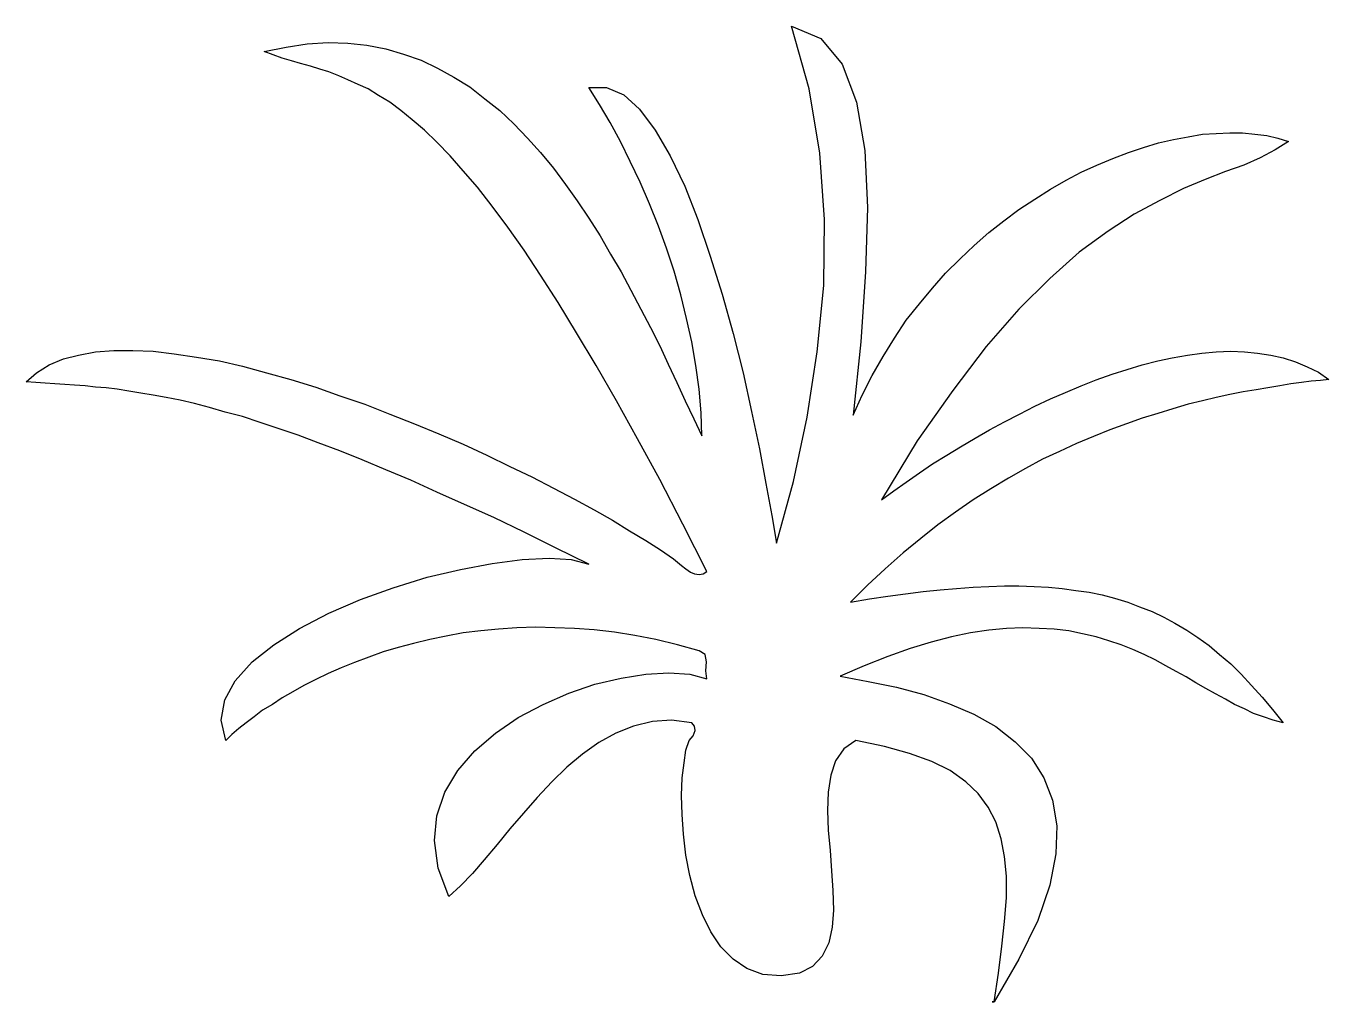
# Model space of a CAD drawing. Extents: x -0.59 to 0.42, y -0.28 to 0.48.
import ezdxf

# ---------------------------------------------------------------- set-up
doc = ezdxf.new("R2010")
doc.units = 0
doc.header["$MEASUREMENT"] = 0
doc.layers.get('0').update_dxf_attribs({"linetype": 'CONTINUOUS'})

msp = doc.modelspace()

# ---------------------------------------------------------------- linework, layer by layer
at = {"linetype": 'CONTINUOUS'}
msp.add_lwpolyline([(-0.59, 0.2034), (-0.5819, 0.2105), (-0.5722, 0.2166), (-0.5611, 0.2212), (-0.5494, 0.2242), (-0.5361, 0.2268), (-0.5219, 0.2278), (-0.5072, 0.2278), (-0.4914, 0.2273), (-0.4752, 0.2252), (-0.4579, 0.2227), (-0.4401, 0.2197), (-0.4223, 0.2156), (-0.4035, 0.2105), (-0.3847, 0.2054), (-0.3654, 0.1993), (-0.3466, 0.1927), (-0.3273, 0.1861), (-0.308, 0.1785), (-0.2887, 0.1709), (-0.2699, 0.1632), (-0.251, 0.1551), (-0.2328, 0.1465), (-0.215, 0.1378), (-0.1977, 0.1297), (-0.1809, 0.1211), (-0.1647, 0.1124), (-0.1494, 0.1043), (-0.1352, 0.0962), (-0.122, 0.088), (-0.1093, 0.0804), (-0.0981, 0.0733), (-0.0879, 0.0662), (-0.0849, 0.0636), (-0.0818, 0.0611), (-0.0783, 0.0586), (-0.0747, 0.056), (-0.0717, 0.0545), (-0.0681, 0.054), (-0.065, 0.0545), (-0.062, 0.0565), (-0.0808, 0.0931), (-0.0986, 0.1277), (-0.1159, 0.1592), (-0.1321, 0.1887), (-0.1479, 0.2161), (-0.1631, 0.2415), (-0.1774, 0.2649), (-0.1911, 0.2862), (-0.2038, 0.3055), (-0.2165, 0.3233), (-0.2287, 0.3396), (-0.2399, 0.3543), (-0.251, 0.367), (-0.2612, 0.3787), (-0.2714, 0.3894), (-0.281, 0.3985), (-0.2907, 0.4067), (-0.2993, 0.4138), (-0.308, 0.4204), (-0.3166, 0.4255), (-0.3247, 0.4306), (-0.3324, 0.4341), (-0.3405, 0.4377), (-0.3476, 0.4407), (-0.3552, 0.4438), (-0.3623, 0.4458), (-0.3695, 0.4483), (-0.3771, 0.4504), (-0.3842, 0.4524), (-0.3913, 0.4544), (-0.3984, 0.457), (-0.4055, 0.4595), (-0.3883, 0.4631), (-0.372, 0.4656), (-0.3557, 0.4666), (-0.3405, 0.4661), (-0.3258, 0.4646), (-0.311, 0.4616), (-0.2973, 0.4575), (-0.2836, 0.4529), (-0.2709, 0.4468), (-0.2582, 0.4397), (-0.246, 0.4321), (-0.2343, 0.4229), (-0.2226, 0.4138), (-0.2119, 0.4036), (-0.2012, 0.3924), (-0.1911, 0.3813), (-0.1809, 0.3691), (-0.1718, 0.3564), (-0.1626, 0.3437), (-0.1535, 0.3304), (-0.1448, 0.3167), (-0.1367, 0.3025), (-0.1286, 0.2888), (-0.121, 0.2745), (-0.1133, 0.2598), (-0.1057, 0.2456), (-0.0986, 0.2313), (-0.092, 0.2171), (-0.0854, 0.2029), (-0.0788, 0.1887), (-0.0722, 0.1749), (-0.0661, 0.1617), (-0.0666, 0.1795), (-0.0681, 0.1978), (-0.0706, 0.2161), (-0.0737, 0.2344), (-0.0778, 0.2527), (-0.0823, 0.271), (-0.0874, 0.2893), (-0.0935, 0.3071), (-0.0996, 0.3243), (-0.1067, 0.3416), (-0.1138, 0.3584), (-0.1215, 0.3742), (-0.1291, 0.3899), (-0.1372, 0.4046), (-0.1453, 0.4184), (-0.1535, 0.4316), (-0.1398, 0.4316), (-0.1265, 0.426), (-0.1143, 0.4148), (-0.1021, 0.3985), (-0.0905, 0.3787), (-0.0793, 0.3553), (-0.0691, 0.3294), (-0.0595, 0.301), (-0.0503, 0.2715), (-0.0417, 0.241), (-0.034, 0.2105), (-0.0274, 0.1805), (-0.0213, 0.1516), (-0.0163, 0.1246), (-0.0117, 0.0997), (-0.0081, 0.0784), (0.0051, 0.1261), (0.0158, 0.176), (0.0234, 0.2268), (0.0285, 0.2781), (0.029, 0.3294), (0.0254, 0.3808), (0.0173, 0.4306), (0.0036, 0.4793), (0.0264, 0.4697), (0.0427, 0.4499), (0.0539, 0.4204), (0.0605, 0.3828), (0.0625, 0.3386), (0.061, 0.2888), (0.0574, 0.2344), (0.0513, 0.1775), (0.0584, 0.1932), (0.0661, 0.2085), (0.0747, 0.2232), (0.0833, 0.2374), (0.0925, 0.2512), (0.1027, 0.2639), (0.1128, 0.2761), (0.123, 0.2878), (0.1342, 0.2989), (0.1453, 0.3091), (0.1565, 0.3193), (0.1682, 0.3284), (0.1799, 0.3371), (0.1921, 0.3452), (0.2043, 0.3528), (0.2165, 0.3599), (0.2282, 0.366), (0.2404, 0.3716), (0.2526, 0.3767), (0.2648, 0.3813), (0.2765, 0.3853), (0.2882, 0.3889), (0.2998, 0.3914), (0.311, 0.3935), (0.3222, 0.3955), (0.3329, 0.396), (0.3435, 0.3965), (0.3532, 0.3965), (0.3629, 0.3955), (0.372, 0.3945), (0.3806, 0.3924), (0.3888, 0.3899), (0.3786, 0.3833), (0.3669, 0.3772), (0.3542, 0.3716), (0.34, 0.3665), (0.3242, 0.3604), (0.3075, 0.3533), (0.2892, 0.3442), (0.2693, 0.3335), (0.249, 0.3203), (0.2267, 0.304), (0.2038, 0.2837), (0.1799, 0.2598), (0.1545, 0.2308), (0.1286, 0.1968), (0.1011, 0.1577), (0.0732, 0.1119), (0.0828, 0.119), (0.0925, 0.1256), (0.1027, 0.1328), (0.1128, 0.1399), (0.124, 0.1465), (0.1347, 0.1531), (0.1459, 0.1597), (0.157, 0.1663), (0.1687, 0.1724), (0.1804, 0.1785), (0.1921, 0.1846), (0.2043, 0.1902), (0.216, 0.1953), (0.2282, 0.2003), (0.2399, 0.2049), (0.2521, 0.2095), (0.2638, 0.2131), (0.2754, 0.2166), (0.2876, 0.2197), (0.2988, 0.2222), (0.3105, 0.2242), (0.3217, 0.2258), (0.3329, 0.2268), (0.3441, 0.2273), (0.3547, 0.2268), (0.3649, 0.2258), (0.3751, 0.2242), (0.3847, 0.2222), (0.3944, 0.2191), (0.4035, 0.2151), (0.4122, 0.211), (0.4203, 0.2054), (0.4137, 0.2044), (0.4066, 0.2039), (0.3989, 0.2029), (0.3908, 0.2019), (0.3822, 0.2003), (0.373, 0.1988), (0.3639, 0.1973), (0.3537, 0.1958), (0.3435, 0.1937), (0.3329, 0.1912), (0.3222, 0.1887), (0.311, 0.1861), (0.2993, 0.1826), (0.2876, 0.179), (0.2754, 0.1754), (0.2632, 0.1709), (0.2505, 0.1663), (0.2378, 0.1612), (0.2246, 0.1556), (0.2114, 0.1495), (0.1982, 0.1434), (0.185, 0.1363), (0.1718, 0.1287), (0.1581, 0.1206), (0.1443, 0.1119), (0.1306, 0.1023), (0.1169, 0.0926), (0.1037, 0.0819), (0.09, 0.0708), (0.0762, 0.0586), (0.0625, 0.0459), (0.0493, 0.0326), (0.064, 0.0352), (0.0783, 0.0372), (0.092, 0.0392), (0.1057, 0.0408), (0.1189, 0.0423), (0.1316, 0.0433), (0.1443, 0.0443), (0.1565, 0.0448), (0.1687, 0.0453), (0.1799, 0.0453), (0.1916, 0.0448), (0.2028, 0.0443), (0.2134, 0.0433), (0.2241, 0.0418), (0.2343, 0.0403), (0.2444, 0.0382), (0.2541, 0.0357), (0.2643, 0.0326), (0.2734, 0.0291), (0.2831, 0.0255), (0.2922, 0.021), (0.3009, 0.0164), (0.31, 0.0108), (0.3186, 0.0052), (0.3273, -0.0009), (0.3354, -0.008), (0.3441, -0.0151), (0.3522, -0.0233), (0.3603, -0.0319), (0.3684, -0.041), (0.3766, -0.0507), (0.3847, -0.0609), (0.3771, -0.0588), (0.3695, -0.0563), (0.3618, -0.0538), (0.3547, -0.0502), (0.3471, -0.0466), (0.34, -0.0426), (0.3324, -0.0385), (0.3247, -0.0344), (0.3171, -0.0299), (0.3095, -0.0253), (0.3019, -0.0212), (0.2937, -0.0167), (0.2856, -0.0121), (0.277, -0.008), (0.2683, -0.004), (0.2592, -0.0004), (0.2495, 0.0027), (0.2399, 0.0057), (0.2292, 0.0082), (0.2185, 0.0103), (0.2073, 0.0118), (0.1957, 0.0123), (0.183, 0.0128), (0.1702, 0.0123), (0.1565, 0.0108), (0.1423, 0.0088), (0.1276, 0.0057), (0.1118, 0.0016), (0.0955, -0.0034), (0.0783, -0.0095), (0.06, -0.0167), (0.0412, -0.0248), (0.063, -0.0289), (0.0849, -0.0334), (0.1062, -0.039), (0.126, -0.0461), (0.1448, -0.0543), (0.1621, -0.0639), (0.1769, -0.0756), (0.1896, -0.0883), (0.1992, -0.1036), (0.2058, -0.1208), (0.2094, -0.1407), (0.2084, -0.1625), (0.2038, -0.1869), (0.1946, -0.2143), (0.1799, -0.2443), (0.1606, -0.2774), (0.1591, -0.2774), (0.1591, -0.2774), (0.1601, -0.2774), (0.1606, -0.2774), (0.1641, -0.255), (0.1667, -0.2342), (0.1687, -0.2149), (0.1702, -0.1966), (0.1702, -0.1798), (0.1687, -0.1645), (0.1662, -0.1508), (0.1621, -0.1376), (0.156, -0.1264), (0.1484, -0.1158), (0.1387, -0.1066), (0.1265, -0.098), (0.1123, -0.0909), (0.095, -0.0848), (0.0757, -0.0792), (0.0534, -0.0746), (0.0442, -0.0812), (0.0376, -0.0903), (0.0341, -0.1015), (0.032, -0.1147), (0.0315, -0.129), (0.032, -0.1442), (0.0335, -0.16), (0.0346, -0.1757), (0.0356, -0.191), (0.0361, -0.2062), (0.0351, -0.2194), (0.0325, -0.2316), (0.0274, -0.2418), (0.0198, -0.2499), (0.0097, -0.255), (-0.0046, -0.257), (-0.0188, -0.256), (-0.031, -0.2514), (-0.0417, -0.2443), (-0.0513, -0.2347), (-0.0589, -0.223), (-0.0656, -0.2098), (-0.0711, -0.195), (-0.0752, -0.1793), (-0.0783, -0.1635), (-0.0803, -0.1473), (-0.0813, -0.132), (-0.0818, -0.1173), (-0.0813, -0.1036), (-0.0798, -0.0919), (-0.0783, -0.0822), (-0.0757, -0.0746), (-0.0727, -0.071), (-0.0711, -0.067), (-0.0717, -0.0634), (-0.0737, -0.0609), (-0.0894, -0.0588), (-0.1042, -0.0599), (-0.1189, -0.0634), (-0.1326, -0.069), (-0.1459, -0.0761), (-0.1586, -0.0853), (-0.1708, -0.0954), (-0.1824, -0.1066), (-0.1936, -0.1188), (-0.2043, -0.131), (-0.215, -0.1432), (-0.2246, -0.1554), (-0.2348, -0.1671), (-0.2439, -0.1778), (-0.2531, -0.1874), (-0.2622, -0.1955), (-0.2704, -0.1737), (-0.2734, -0.1523), (-0.2714, -0.133), (-0.2653, -0.1147), (-0.2551, -0.098), (-0.2419, -0.0827), (-0.2261, -0.069), (-0.2084, -0.0568), (-0.189, -0.0466), (-0.1692, -0.038), (-0.1489, -0.0309), (-0.1286, -0.0263), (-0.1093, -0.0233), (-0.0915, -0.0222), (-0.0752, -0.0233), (-0.062, -0.0268), (-0.063, -0.0207), (-0.0625, -0.0136), (-0.0635, -0.008), (-0.0681, -0.005), (-0.0849, -0.0004), (-0.1016, 0.0037), (-0.1179, 0.0067), (-0.1337, 0.0093), (-0.1494, 0.0113), (-0.1647, 0.0123), (-0.1799, 0.0128), (-0.1946, 0.0133), (-0.2094, 0.0128), (-0.2236, 0.0118), (-0.2373, 0.0103), (-0.251, 0.0088), (-0.2643, 0.0062), (-0.277, 0.0037), (-0.2897, 0.0006), (-0.3014, -0.0024), (-0.313, -0.006), (-0.3242, -0.01), (-0.3354, -0.0141), (-0.3456, -0.0182), (-0.3557, -0.0228), (-0.3654, -0.0273), (-0.3745, -0.0319), (-0.3832, -0.037), (-0.3913, -0.0416), (-0.3989, -0.0466), (-0.4066, -0.0512), (-0.4132, -0.0563), (-0.4193, -0.0609), (-0.4249, -0.0654), (-0.4304, -0.07), (-0.435, -0.0746), (-0.4386, -0.0588), (-0.436, -0.0431), (-0.4279, -0.0283), (-0.4147, -0.0136), (-0.3979, -0.0004), (-0.3781, 0.0123), (-0.3552, 0.024), (-0.3308, 0.0347), (-0.3054, 0.0438), (-0.279, 0.052), (-0.2531, 0.058), (-0.2287, 0.0626), (-0.2053, 0.0657), (-0.1845, 0.0667), (-0.1672, 0.0657), (-0.1535, 0.0621), (-0.1794, 0.0748), (-0.2038, 0.087), (-0.2272, 0.0982), (-0.25, 0.1084), (-0.2714, 0.118), (-0.2917, 0.1272), (-0.311, 0.1353), (-0.3293, 0.1429), (-0.3466, 0.15), (-0.3634, 0.1561), (-0.3791, 0.1622), (-0.3944, 0.1673), (-0.4086, 0.1719), (-0.4223, 0.1765), (-0.4355, 0.18), (-0.4477, 0.1836), (-0.4594, 0.1866), (-0.4706, 0.1892), (-0.4813, 0.1912), (-0.4914, 0.1932), (-0.5011, 0.1948), (-0.5102, 0.1963), (-0.5194, 0.1978), (-0.528, 0.1988), (-0.5361, 0.1993), (-0.5443, 0.2003), (-0.5524, 0.2009), (-0.56, 0.2014), (-0.5677, 0.2019), (-0.5753, 0.2024), (-0.5824, 0.2029), (-0.59, 0.2034)], dxfattribs=at)

doc.saveas('drawing.dxf')
